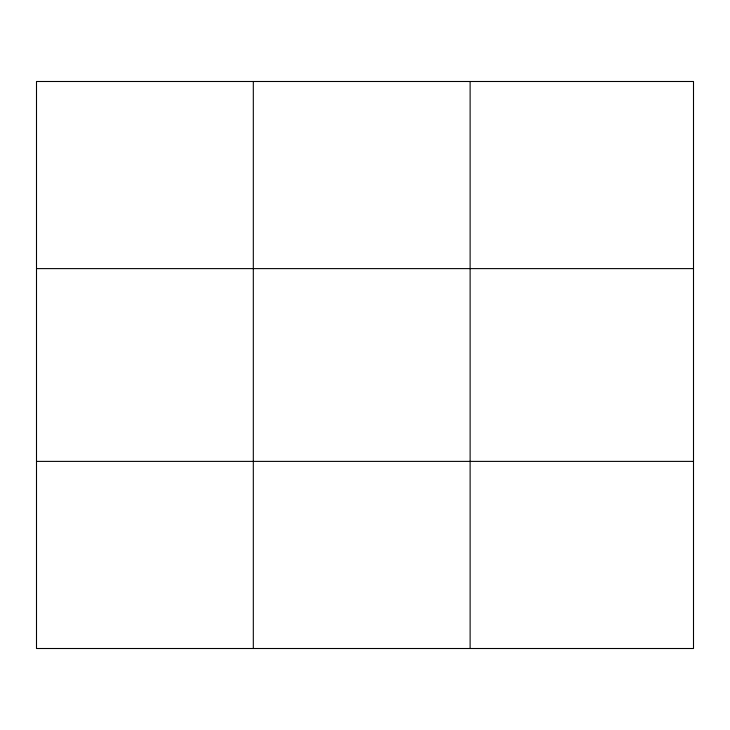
<?xml version="1.0" encoding="UTF-8"?>
<svg xmlns="http://www.w3.org/2000/svg" width="730" height="730" viewBox="0 0 730 730"><rect width="100%" height="100%" fill="white"/><g stroke="black" fill="none" stroke-linecap="round" stroke-linejoin="round"><path stroke-width="1.09" d="M253.31 648.505L253.31 81.495M470.12 648.505L470.12 81.495M693.5 268.613L693.5 81.495L36.5 81.495L36.5 648.505L693.5 648.505L693.5 268.613L36.5 268.613M36.5 461.387L693.5 461.387"/></g></svg>
